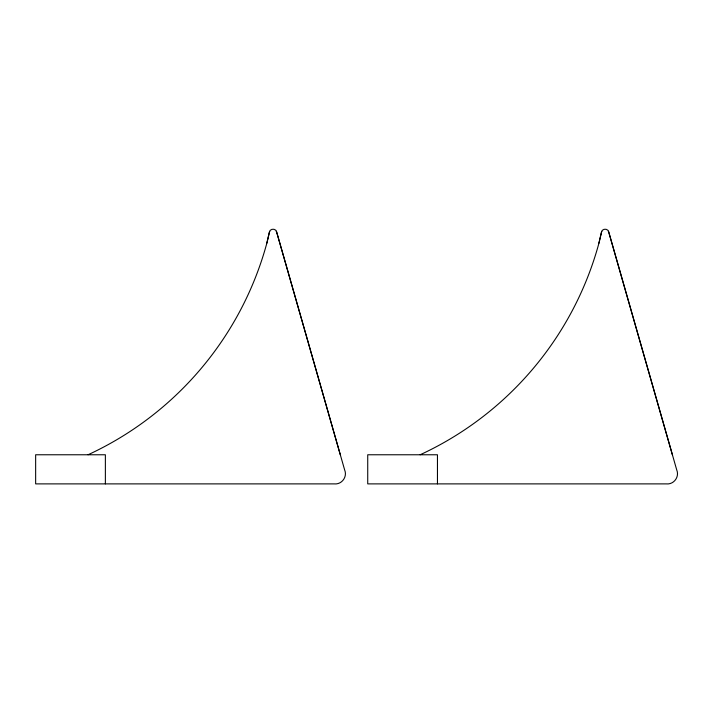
<?xml version="1.0" encoding="UTF-8"?>
<svg xmlns="http://www.w3.org/2000/svg" width="713" height="713" viewBox="0 0 713 713"><rect width="100%" height="100%" fill="white"/><g stroke="black" fill="none" stroke-linecap="round" stroke-linejoin="round"><path stroke-width="1.07" d="M88.055 454.769A327.882 327.882 0 0 0 266.822 243.258L269.389 232.126C269.933 228.329 275.895 228.178 276.644 231.93L344.637 469.885C347.623 476.935 341.679 484.813 334.076 483.886L35.65 483.886L35.65 454.769L105.372 454.769L105.372 483.886M420.144 454.769A327.882 327.882 0 0 0 598.911 243.258L601.469 232.126C602.022 228.329 607.984 228.178 608.733 231.93L676.717 469.885C679.703 476.935 673.758 484.813 666.156 483.886L367.73 483.886L367.73 454.769L437.452 454.769L437.452 483.886M266.822 243.258L269.639 231.324M598.911 243.258L601.719 231.324M608.439 231.146L672.395 454.769M276.359 231.146L340.315 454.769"/></g></svg>
